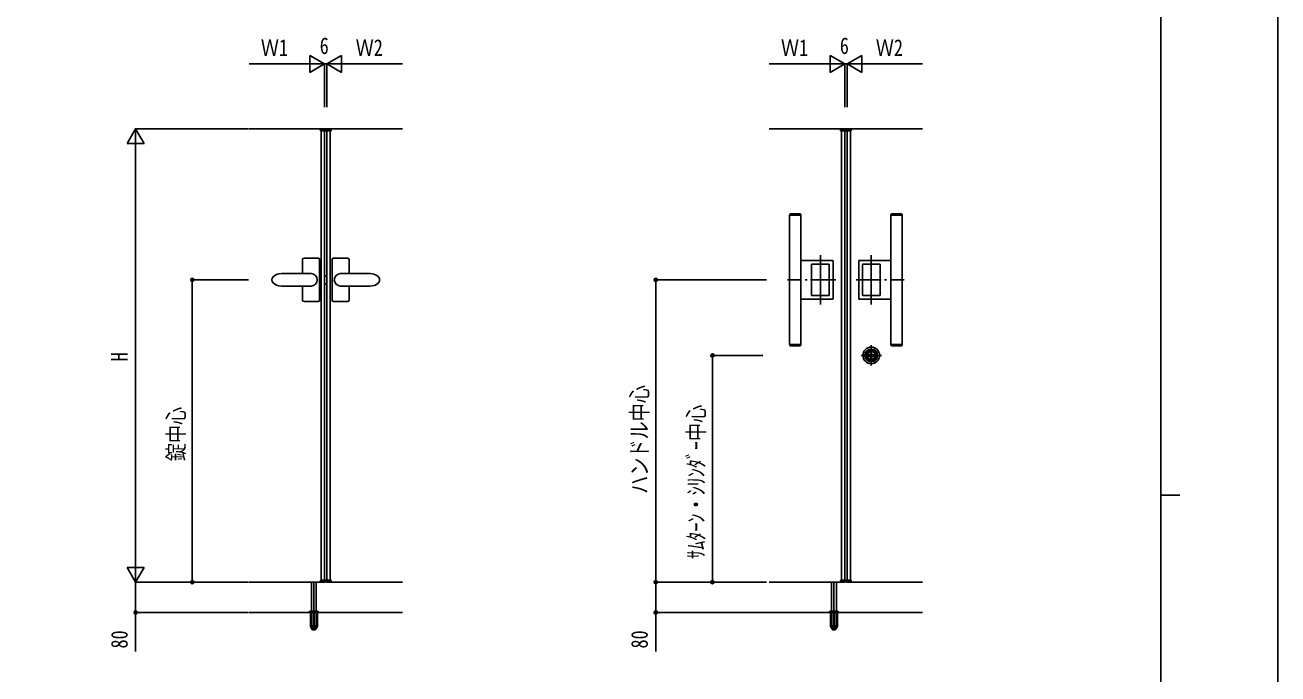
# Model space of a CAD drawing. Units: millimetres, scale not verified. Extents: x -4205 to 4205, y -2970 to 2970.
# Drawn here: x 890 to 4205, y -348 to 1369 of the extents above; entities that cross this region are included whole.
import ezdxf
from ezdxf.enums import TextEntityAlignment as Align

# ---------------------------------------------------------------- set-up
doc = ezdxf.new("R2010")
doc.units = ezdxf.units.MM
doc.header["$LTSCALE"] = 12
for name, color, linetype in [('0-4_YKK_A1', 4, 'Continuous'), ('0-5_YKK_D', 6, 'Continuous'), ('0-6_YKK_ZWAK', 7, 'Continuous')]:
    doc.layers.add(name, color=color, linetype=linetype)
doc.styles.add('ＭＳ ゴシック', font='')
doc.styles.get('ＭＳ ゴシック').set_extended_font_data('MS Gothic')

msp = doc.modelspace()

# ---------------------------------------------------------------- linework, layer by layer
at = {"layer": '0-4_YKK_A1'}
for p, q in [((1698.71, 1094.25), (1673.33, 1094.25)), ((3074.71, 1094.25), (3049.33, 1094.25)), ((1672.12, 1089.25), (1672.33, 1093.3)), ((1672.12, 1089.25), (1699.92, 1089.25)), ((1674.02, 1091.25), (1698.02, 1091.25)), ((1674.02, 1091.25), (1674.02, 1089.25)), ((1674.02, 1089.25), (1674.02, -99.75)), ((1698.02, 1091.25), (1698.02, 1089.25)), ((1698.02, 1089.25), (1698.02, -99.75)), ((1699.92, 1089.25), (1699.71, 1093.3)), ((3048.12, 1089.25), (3048.33, 1093.3)), ((3048.12, 1089.25), (3075.92, 1089.25)), ((3050.02, 1091.25), (3074.02, 1091.25)), ((3050.02, 1091.25), (3050.02, 1089.25)), ((3050.02, 1089.25), (3050.02, -99.75)), ((3074.02, 1091.25), (3074.02, 1089.25)), ((3074.02, 1089.25), (3074.02, -99.75)), ((3075.92, 1089.25), (3075.71, 1093.3)), ((2913.02, 866.25), (2913.02, 523.25)), ((2913.02, 866.25), (2915.02, 866.25)), ((2913.32, 866.25), (2913.32, 867.62)), ((2941.74, 868.06), (2914.3, 868.06)), ((2915.02, 866.25), (2943.02, 866.25)), ((2918.27, 869.75), (2937.77, 869.75)), ((2942.72, 867.62), (2942.72, 866.25)), ((2943.02, 866.25), (2943.02, 523.25)), ((3181.02, 866.25), (3181.02, 523.25)), ((3209.02, 866.25), (3181.02, 866.25)), ((3181.32, 867.62), (3181.32, 866.25)), ((3182.3, 868.06), (3209.74, 868.06)), ((3205.77, 869.75), (3186.27, 869.75)), ((3211.02, 866.25), (3209.02, 866.25)), ((3210.72, 866.25), (3210.72, 867.62)), ((3211.02, 866.25), (3211.02, 523.25)), ((1624.52, 711.25), (1624.52, 748.25)), ((1628.52, 752.25), (1665.52, 752.25)), ((1669.52, 748.25), (1669.52, 641.25)), ((1702.52, 748.25), (1702.52, 641.25)), ((1743.52, 752.25), (1706.52, 752.25)), ((1747.52, 711.25), (1747.52, 748.25)), ((3026.02, 746.25), (2943.02, 746.25)), ((2971.02, 734.75), (2971.02, 654.75)), ((2972.52, 736.25), (3016.52, 736.25)), ((2995.02, 760.21), (2995.02, 629.41)), ((3018.02, 654.75), (3018.02, 734.75)), ((3028.02, 645.25), (3028.02, 744.25)), ((3096.02, 645.25), (3096.02, 744.25)), ((3098.02, 746.25), (3181.02, 746.25)), ((3106.02, 654.75), (3106.02, 734.75)), ((3151.52, 736.25), (3107.52, 736.25)), ((3129.02, 760.21), (3129.02, 629.41)), ((3153.02, 734.75), (3153.02, 654.75)), ((1647.02, 711.25), (1568.52, 711.25)), ((1683.02, 705.47), (1689.02, 705.68)), ((1725.02, 711.25), (1803.52, 711.25)), ((1647.02, 678.25), (1568.52, 678.25)), ((1624.52, 641.25), (1624.52, 678.25)), ((1683.02, 684.03), (1689.02, 683.83)), ((1725.02, 678.25), (1803.52, 678.25)), ((1747.52, 641.25), (1747.52, 678.25)), ((2944.48, 694.75), (2907.52, 694.75)), ((2959.99, 694.75), (2954.25, 694.75)), ((2968.3, 694.75), (3035.13, 694.75)), ((3155.74, 694.75), (3088.91, 694.75)), ((3164.05, 694.75), (3169.79, 694.75)), ((3179.56, 694.75), (3216.52, 694.75)), ((1665.52, 637.25), (1628.52, 637.25)), ((1706.52, 637.25), (1743.52, 637.25)), ((3026.02, 643.25), (2943.02, 643.25)), ((3016.52, 653.25), (2972.52, 653.25)), ((3098.02, 643.25), (3181.02, 643.25)), ((3107.52, 653.25), (3151.52, 653.25)), ((2943.02, 523.25), (2913.02, 523.25)), ((2913.32, 521.88), (2913.32, 523.25)), ((2914.3, 521.45), (2941.74, 521.45)), ((2937.77, 519.75), (2918.27, 519.75)), ((2942.72, 523.25), (2942.72, 521.88)), ((3129.02, 467.75), (3129.02, 521.75)), ((3181.02, 523.25), (3211.02, 523.25)), ((3181.32, 523.25), (3181.32, 521.88)), ((3209.74, 521.45), (3182.3, 521.45)), ((3186.27, 519.75), (3205.77, 519.75)), ((3210.72, 521.88), (3210.72, 523.25)), ((3102.02, 494.75), (3156.02, 494.75)), ((3122.32, 493.1), (3122.32, 496.4)), ((3124.83, 496.4), (3122.32, 496.4)), ((3124.83, 493.1), (3122.32, 493.1)), ((3124.86, 493.81), (3124.86, 495.69)), ((3125.16, 495.99), (3125.81, 495.99)), ((3125.16, 493.51), (3125.81, 493.51)), ((3125.92, 496.03), (3126.11, 496.16)), ((3125.92, 493.48), (3126.11, 493.35)), ((3126.11, 496.16), (3127.17, 496.16)), ((3126.11, 493.35), (3127.17, 493.35)), ((3127.17, 496.16), (3127.27, 495.79)), ((3127.17, 493.35), (3127.33, 493.92)), ((3127.42, 495.79), (3127.27, 495.79)), ((3127.52, 494.07), (3127.71, 494.07)), ((3127.98, 494.89), (3127.7, 495.6)), ((3127.98, 493.72), (3127.9, 493.94)), ((3127.98, 493.72), (3129.13, 493.72)), ((3128.12, 494.79), (3128.35, 494.79)), ((3128.5, 494.92), (3128.61, 495.54)), ((3130.06, 495.79), (3128.91, 495.79)), ((3129.54, 494.59), (3129.43, 493.96)), ((3129.92, 494.71), (3129.69, 494.71)), ((3130.06, 495.79), (3130.14, 495.56)), ((3130.06, 494.62), (3130.34, 493.9)), ((3130.52, 495.43), (3130.33, 495.43)), ((3130.62, 493.72), (3130.77, 493.72)), ((3130.86, 496.16), (3130.71, 495.58)), ((3130.86, 493.35), (3130.77, 493.72)), ((3131.93, 496.16), (3130.86, 496.16)), ((3132.12, 496.03), (3131.93, 496.16)), ((3132.88, 495.99), (3132.23, 495.99)), ((3132.88, 493.51), (3132.23, 493.51)), ((3133.18, 493.81), (3133.18, 495.69)), ((3135.72, 496.4), (3133.21, 496.4)), ((3135.72, 493.1), (3133.21, 493.1)), ((3135.72, 493.1), (3135.72, 496.4)), ((1648.02, -182.25), (1648.02, -105.25)), ((1654.52, -103.25), (1654.52, -233.25)), ((1661.02, -182.25), (1661.02, -105.25)), ((1672.12, -99.75), (1699.92, -99.75)), ((1672.12, -99.75), (1672.33, -103.8)), ((1698.71, -104.75), (1673.33, -104.75)), ((1674.02, -101.75), (1674.02, -99.75)), ((1674.02, -101.75), (1698.02, -101.75)), ((1698.02, -101.75), (1698.02, -99.75)), ((1699.92, -99.75), (1699.71, -103.8)), ((3024.02, -182.25), (3024.02, -105.25)), ((3030.52, -103.25), (3030.52, -233.25)), ((3037.02, -182.25), (3037.02, -105.25)), ((3048.12, -99.75), (3075.92, -99.75)), ((3048.12, -99.75), (3048.33, -103.8)), ((3074.71, -104.75), (3049.33, -104.75)), ((3050.02, -101.75), (3050.02, -99.75)), ((3050.02, -101.75), (3074.02, -101.75)), ((3074.02, -101.75), (3074.02, -99.75)), ((3075.92, -99.75), (3075.71, -103.8)), ((1483.02, -185.25), (1889.02, -185.25)), ((1641.52, -184.4), (1641.52, -185.25)), ((1641.52, -185.25), (1667.52, -185.25)), ((1641.81, -183.7), (1667.23, -183.7)), ((1645.52, -182.25), (1642.18, -183.46)), ((1645.27, -185.25), (1645.27, -222.28)), ((1645.52, -182.25), (1663.52, -182.25)), ((1645.83, -185.25), (1645.83, -223.25)), ((1646.69, -182.25), (1647.19, -182.75)), ((1647.52, -220.31), (1647.19, -182.75)), ((1647.19, -182.75), (1661.85, -182.75)), ((1653.52, -185.25), (1653.52, -223.25)), ((1655.52, -185.25), (1655.52, -223.25)), ((1661.02, -182.25), (1661.02, -221.05)), ((1661.52, -220.31), (1661.85, -182.75)), ((1662.35, -182.25), (1661.85, -182.75)), ((1663.21, -185.25), (1663.21, -223.25)), ((1663.52, -182.25), (1666.86, -183.46)), ((1663.77, -185.25), (1663.77, -222.28)), ((1667.52, -184.4), (1667.52, -185.25)), ((2859.02, -185.25), (3265.02, -185.25)), ((3017.52, -184.4), (3017.52, -185.25)), ((3017.52, -185.25), (3043.52, -185.25)), ((3017.81, -183.7), (3043.23, -183.7)), ((3021.52, -182.25), (3018.18, -183.46)), ((3021.27, -185.25), (3021.27, -222.28)), ((3021.52, -182.25), (3039.52, -182.25)), ((3021.83, -185.25), (3021.83, -223.25)), ((3022.69, -182.25), (3023.19, -182.75)), ((3023.52, -220.31), (3023.19, -182.75)), ((3023.19, -182.75), (3037.85, -182.75)), ((3029.52, -185.25), (3029.52, -223.25)), ((3031.52, -185.25), (3031.52, -223.25)), ((3037.02, -182.25), (3037.02, -221.05)), ((3037.52, -220.31), (3037.85, -182.75)), ((3038.35, -182.25), (3037.85, -182.75)), ((3039.21, -185.25), (3039.21, -223.25)), ((3039.52, -182.25), (3042.86, -183.46)), ((3039.77, -185.25), (3039.77, -222.28)), ((3043.52, -184.4), (3043.52, -185.25)), ((1645.27, -222.28), (1650.16, -230.75)), ((1645.83, -223.25), (1653.52, -223.25)), ((1648.07, -221.37), (1648.07, -221.05)), ((1648.07, -221.37), (1660.97, -221.37)), ((1651.03, -231.25), (1658.01, -231.25)), ((1653.52, -222.28), (1655.52, -222.28)), ((1655.52, -223.25), (1663.21, -223.25)), ((1663.77, -222.28), (1658.88, -230.75)), ((1660.97, -221.05), (1660.97, -221.37)), ((3021.27, -222.28), (3026.16, -230.75)), ((3021.83, -223.25), (3029.52, -223.25)), ((3024.07, -221.37), (3024.07, -221.05)), ((3024.07, -221.37), (3036.97, -221.37)), ((3027.03, -231.25), (3034.01, -231.25)), ((3029.52, -222.28), (3031.52, -222.28)), ((3031.52, -223.25), (3039.21, -223.25)), ((3039.77, -222.28), (3034.88, -230.75)), ((3036.97, -221.05), (3036.97, -221.37))]:
    msp.add_line(p, q, dxfattribs=at)
for points in [[(1483.02, 1094.75), (1683.02, 1094.75), (1683.02, -105.25), (1483.02, -105.25)], [(1889.02, 1094.75), (1689.02, 1094.75), (1689.02, -105.25), (1889.02, -105.25)], [(2859.02, 1094.75), (3059.02, 1094.75), (3059.02, -105.25), (2859.02, -105.25)], [(3265.02, 1094.75), (3065.02, 1094.75), (3065.02, -105.25), (3265.02, -105.25)], [(3132.12, 493.48), (3131.93, 493.35), (3130.86, 493.35)], [(1661.02, -221.05), (1648.02, -221.05), (1648.02, -182.25)], [(3037.02, -221.05), (3024.02, -221.05), (3024.02, -182.25)]]:
    msp.add_lwpolyline(points, dxfattribs=at)
for radius in [22, 17, 14.4, 14, 11.1, 10.9, 9.9, 4.3]:
    msp.add_circle((3129.02, 494.75), radius, dxfattribs=at)
for centre, radius, start, end in [((1673.33, 1093.25), 1, 90, 177), ((1698.71, 1093.25), 1, 3, 90), ((3049.33, 1093.25), 1, 90, 177), ((3074.71, 1093.25), 1, 3, 90), ((2914.12, 867.62), 0.8, 110.76843, 180), ((2928.02, 830.97), 40, 104.21682, 110.76843), ((2918.27, 869.45), 0.3, 90, 104.21682), ((2918.27, 869.45), 0.3, 61.29529, 90), ((2928.02, 887.26), 20, 241.29529, 250.4307), ((2921.42, 868.69), 0.3, 250.4307, 279.9206), ((2928.02, 830.97), 38, 80.0794, 99.9206), ((2934.62, 868.69), 0.3, 260.0794, 289.5693), ((2928.02, 887.26), 20, 289.5693, 298.70471), ((2937.77, 869.45), 0.3, 90, 118.70471), ((2937.77, 869.45), 0.3, 75.78318, 90), ((2928.02, 830.97), 40, 69.23157, 75.78318), ((2941.92, 867.62), 0.8, 0, 69.23157), ((3182.12, 867.62), 0.8, 110.76843, 180), ((3196.02, 830.97), 40, 104.21682, 110.76843), ((3186.27, 869.45), 0.3, 90, 104.21682), ((3186.27, 869.45), 0.3, 61.29529, 90), ((3196.02, 887.26), 20, 241.29529, 250.4307), ((3189.42, 868.69), 0.3, 250.4307, 279.9206), ((3196.02, 830.97), 38, 80.0794, 99.9206), ((3202.62, 868.69), 0.3, 260.0794, 289.5693), ((3196.02, 887.26), 20, 289.5693, 298.70471), ((3205.77, 869.45), 0.3, 90, 118.70471), ((3205.77, 869.45), 0.3, 75.78318, 90), ((3196.02, 830.97), 40, 69.23157, 75.78318), ((3209.92, 867.62), 0.8, 0, 69.23157), ((1628.52, 748.25), 4, 90, 180), ((1665.52, 748.25), 4, 0, 90), ((1706.52, 748.25), 4, 90, 180), ((1743.52, 748.25), 4, 0, 90), ((2972.52, 734.75), 1.5, 90, 180), ((2972.52, 734.75), 1.5, 90, 180), ((3016.52, 734.75), 1.5, 0, 90), ((3016.52, 734.75), 1.5, 0, 90), ((3026.02, 744.25), 2, 0, 90), ((3098.02, 744.25), 2, 90, 180), ((3107.52, 734.75), 1.5, 90, 180), ((3107.52, 734.75), 1.5, 90, 180), ((3151.52, 734.75), 1.5, 0, 90), ((3151.52, 734.75), 1.5, 0, 90), ((1647.02, 694.75), 16.5, 270, 90), ((1725.02, 694.75), 16.5, 90, 270), ((1628.52, 641.25), 4, 180, 270), ((1665.52, 641.25), 4, 270, 0), ((1706.52, 641.25), 4, 180, 270), ((1743.52, 641.25), 4, 270, 0), ((2972.52, 654.75), 1.5, 180, 270), ((2972.52, 654.75), 1.5, 180, 270), ((3016.52, 654.75), 1.5, 270, 0), ((3016.52, 654.75), 1.5, 270, 0), ((3026.02, 645.25), 2, 270, 0), ((3098.02, 645.25), 2, 180, 270), ((3107.52, 654.75), 1.5, 180, 270), ((3107.52, 654.75), 1.5, 180, 270), ((3151.52, 654.75), 1.5, 270, 0), ((3151.52, 654.75), 1.5, 270, 0), ((2914.12, 521.88), 0.8, 180, 249.23157), ((2928.02, 558.54), 40, 249.23157, 255.78318), ((2918.27, 520.05), 0.3, 255.78318, 270), ((2918.27, 520.05), 0.3, 270, 298.70471), ((2928.02, 502.25), 20, 109.5693, 118.70471), ((2921.42, 520.81), 0.3, 80.0794, 109.5693), ((2928.02, 558.54), 38, 260.0794, 279.9206), ((2934.62, 520.81), 0.3, 70.4307, 99.9206), ((2928.02, 502.25), 20, 61.29529, 70.4307), ((2937.77, 520.05), 0.3, 241.29529, 270), ((2937.77, 520.05), 0.3, 270, 284.21682), ((2928.02, 558.54), 40, 284.21682, 290.76843), ((2941.92, 521.88), 0.8, 290.76843, 0), ((3129.02, 494.75), 4.5, 21.51019, 158.48981), ((3182.12, 521.88), 0.8, 180, 249.23157), ((3196.02, 558.54), 40, 249.23157, 255.78318), ((3186.27, 520.05), 0.3, 255.78318, 270), ((3186.27, 520.05), 0.3, 270, 298.70471), ((3196.02, 502.25), 20, 109.5693, 118.70471), ((3189.42, 520.81), 0.3, 80.0794, 109.5693), ((3196.02, 558.54), 38, 260.0794, 279.9206), ((3202.62, 520.81), 0.3, 70.4307, 99.9206), ((3196.02, 502.25), 20, 61.29529, 70.4307), ((3205.77, 520.05), 0.3, 241.29529, 270), ((3205.77, 520.05), 0.3, 270, 284.21682), ((3196.02, 558.54), 40, 284.21682, 290.76843), ((3209.92, 521.88), 0.8, 290.76843, 0), ((3129.02, 494.75), 5.65, 163.01998, 196.97968), ((3129.02, 494.75), 4.5, 201.51019, 338.48981), ((3125.16, 495.69), 0.3, 90, 180), ((3125.16, 493.81), 0.3, 180, 270), ((3125.81, 496.19), 0.2, 270, 305), ((3125.81, 493.31), 0.2, 55, 90), ((3127.52, 493.87), 0.2, 90, 165), ((3127.42, 495.49), 0.3, 22, 90), ((3127.71, 493.87), 0.2, 20, 90), ((3128.12, 494.94), 0.15, 202, 270), ((3128.35, 494.94), 0.15, 270, 350), ((3128.91, 495.49), 0.3, 90, 170), ((3129.13, 494.02), 0.3, 270, 350), ((3129.69, 494.56), 0.15, 90, 170), ((3129.92, 494.56), 0.15, 22, 90), ((3130.33, 495.63), 0.2, 200, 270), ((3130.62, 494.02), 0.3, 202, 270), ((3130.52, 495.63), 0.2, 270, 345), ((3132.23, 496.19), 0.2, 235, 270), ((3132.23, 493.31), 0.2, 90, 125), ((3132.88, 495.69), 0.3, 0, 90), ((3132.88, 493.81), 0.3, 270, 0), ((3129.02, 494.75), 5.65, 343.02032, 16.98002), ((1673.33, -103.75), 1, 183, 270), ((1698.71, -103.75), 1, 270, 357), ((3049.33, -103.75), 1, 183, 270), ((3074.71, -103.75), 1, 270, 357), ((1642.52, -184.4), 1, 110, 180), ((1666.52, -184.4), 1, 0, 70), ((3018.52, -184.4), 1, 110, 180), ((3042.52, -184.4), 1, 0, 70), ((1654.52, -220.25), 7, 180.5, 359.5), ((1654.52, -217.95), 7.3, 207.94179, 270), ((1651.03, -230.25), 1, 210, 270), ((1654.52, -217.95), 7.3, 270, 332.05821), ((1658.01, -230.25), 1, 270, 330), ((3030.52, -220.25), 7, 180.5, 359.5), ((3030.52, -217.95), 7.3, 207.94179, 270), ((3027.03, -230.25), 1, 210, 270), ((3030.52, -217.95), 7.3, 270, 332.05821), ((3034.01, -230.25), 1, 270, 330)]:
    msp.add_arc(centre, radius, start, end, dxfattribs=at)
for centre, start_param, end_param in [((1568.52, 694.75), 1.5707963, 4.712389), ((1803.52, 694.75), 4.712389, 7.8539816)]:
    msp.add_ellipse(centre, major_axis=(25, 0), ratio=0.66, start_param=start_param, end_param=end_param, dxfattribs=at)
at = {"layer": '0-5_YKK_D'}
for p, q in [((1638.02, 1266.09), (1483.02, 1266.09)), ((1683.02, 1266.09), (1605.08, 1266.09)), ((1683.02, 1266.09), (1644.05, 1288.59)), ((1644.05, 1288.59), (1644.05, 1243.59)), ((1683.02, 1266.09), (1644.05, 1243.59)), ((1683.02, 1266.09), (1666.02, 1266.09)), ((1683.02, 1151.87), (1683.02, 1267.09)), ((1683.02, 1151.87), (1683.02, 1267.09)), ((1683.02, 1266.09), (1689.02, 1266.09)), ((1689.02, 1266.09), (1727.99, 1288.59)), ((1689.02, 1151.87), (1689.02, 1267.09)), ((1689.02, 1151.87), (1689.02, 1267.09)), ((1689.02, 1266.09), (1706.02, 1266.09)), ((1689.02, 1266.09), (1727.99, 1243.59)), ((1689.02, 1266.09), (1766.96, 1266.09)), ((1727.99, 1243.59), (1727.99, 1288.59)), ((1734.02, 1266.09), (1889.02, 1266.09)), ((3014.02, 1266.09), (2859.02, 1266.09)), ((3059.02, 1266.09), (2981.08, 1266.09)), ((3059.02, 1266.09), (3020.05, 1288.59)), ((3020.05, 1288.59), (3020.05, 1243.59)), ((3059.02, 1266.09), (3020.05, 1243.59)), ((3059.02, 1266.09), (3042.02, 1266.09)), ((3059.02, 1151.87), (3059.02, 1267.09)), ((3059.02, 1151.87), (3059.02, 1267.09)), ((3059.02, 1266.09), (3065.02, 1266.09)), ((3065.02, 1266.09), (3103.99, 1288.59)), ((3065.02, 1151.87), (3065.02, 1267.09)), ((3065.02, 1151.87), (3065.02, 1267.09)), ((3065.02, 1266.09), (3082.02, 1266.09)), ((3065.02, 1266.09), (3103.99, 1243.59)), ((3065.02, 1266.09), (3142.96, 1266.09)), ((3103.99, 1243.59), (3103.99, 1288.59)), ((3110.02, 1266.09), (3265.02, 1266.09)), ((1183.02, 1094.75), (1160.52, 1055.78)), ((1482.02, 1094.75), (1182.02, 1094.75)), ((1183.02, 1094.75), (1205.52, 1055.78)), ((1183.02, 1094.75), (1183.02, 1016.81)), ((1160.52, 1055.78), (1205.52, 1055.78)), ((1183.02, 1049.75), (1183.02, -60.25)), ((1482.02, 694.75), (1332.02, 694.75)), ((1333.02, 694.75), (1333.02, -105.25)), ((2852.31, 694.75), (2558.02, 694.75)), ((2559.02, 694.75), (2559.02, -105.25)), ((2842.31, 494.75), (2708.02, 494.75)), ((2709.02, 494.75), (2709.02, -105.25)), ((1183.02, -105.25), (1183.02, -27.31)), ((1183.02, -105.25), (1160.52, -66.28)), ((1205.52, -66.28), (1160.52, -66.28)), ((1183.02, -105.25), (1205.52, -66.28)), ((1482.02, -105.25), (1182.02, -105.25)), ((1482.02, -105.25), (1182.02, -105.25)), ((1482.02, -105.25), (1332.02, -105.25)), ((2852.31, -105.25), (2558.02, -105.25)), ((2852.31, -105.25), (2558.02, -105.25)), ((2852.31, -105.25), (2708.02, -105.25)), ((1482.02, -185.25), (1182.02, -185.25)), ((2858.02, -185.25), (2558.02, -185.25))]:
    msp.add_line(p, q, dxfattribs=at)
for points in [[(1183.02, -105.25), (1183.02, -185.25), (1183.02, -288.65)], [(2559.02, -105.25), (2559.02, -185.25), (2559.02, -288.65)]]:
    msp.add_lwpolyline(points, dxfattribs=at)
for centre in [(1333.02, 694.75), (2559.02, 694.75), (2709.02, 494.75), (1333.02, -105.25), (2559.02, -105.25), (2709.02, -105.25), (1183.02, -185.25), (2559.02, -185.25)]:
    msp.add_circle(centre, 4.25, dxfattribs=at)
at = {"layer": '0-6_YKK_ZWAK'}
for p, q in [((3895.02, 2775), (3895.02, -2525)), ((3895.02, 125), (3945.02, 125))]:
    msp.add_line(p, q, dxfattribs=at)
msp.add_lwpolyline([(-4205, -2970), (4205, -2970), (4205, 2970), (-4205, 2970)], close=True, dxfattribs=at)

# ---------------------------------------------------------------- texts
at = {"layer": '0-5_YKK_D', "style": 'ＭＳ ゴシック', "width": 0.8}
for s, p in [('Ｗ1', (1514.12, 1274.09)), ('6', (1670.02, 1279.09)), ('Ｗ2', (1765.12, 1274.09)), ('Ｗ1', (2890.12, 1274.09)), ('6', (3046.02, 1279.09)), ('Ｗ2', (3141.12, 1274.09))]:
    msp.add_text(s, height=43.99, dxfattribs=at).set_placement(p, align=Align.BOTTOM_LEFT)
for s, p in [('H', (1175.02, 478.75)), ('ハンドル中心', (2551.02, 128.35)), ('錠中心', (1325.02, 214.75)), ('ｻﾑﾀｰﾝ・ｼﾘﾝﾀﾞｰ中心', (2701.02, -43.65)), ('80', (1175.02, -280.65)), ('80', (2551.02, -280.65))]:
    msp.add_text(s, height=43.99, rotation=90, dxfattribs=at).set_placement(p, align=Align.BOTTOM_LEFT)

doc.saveas('drawing.dxf')
